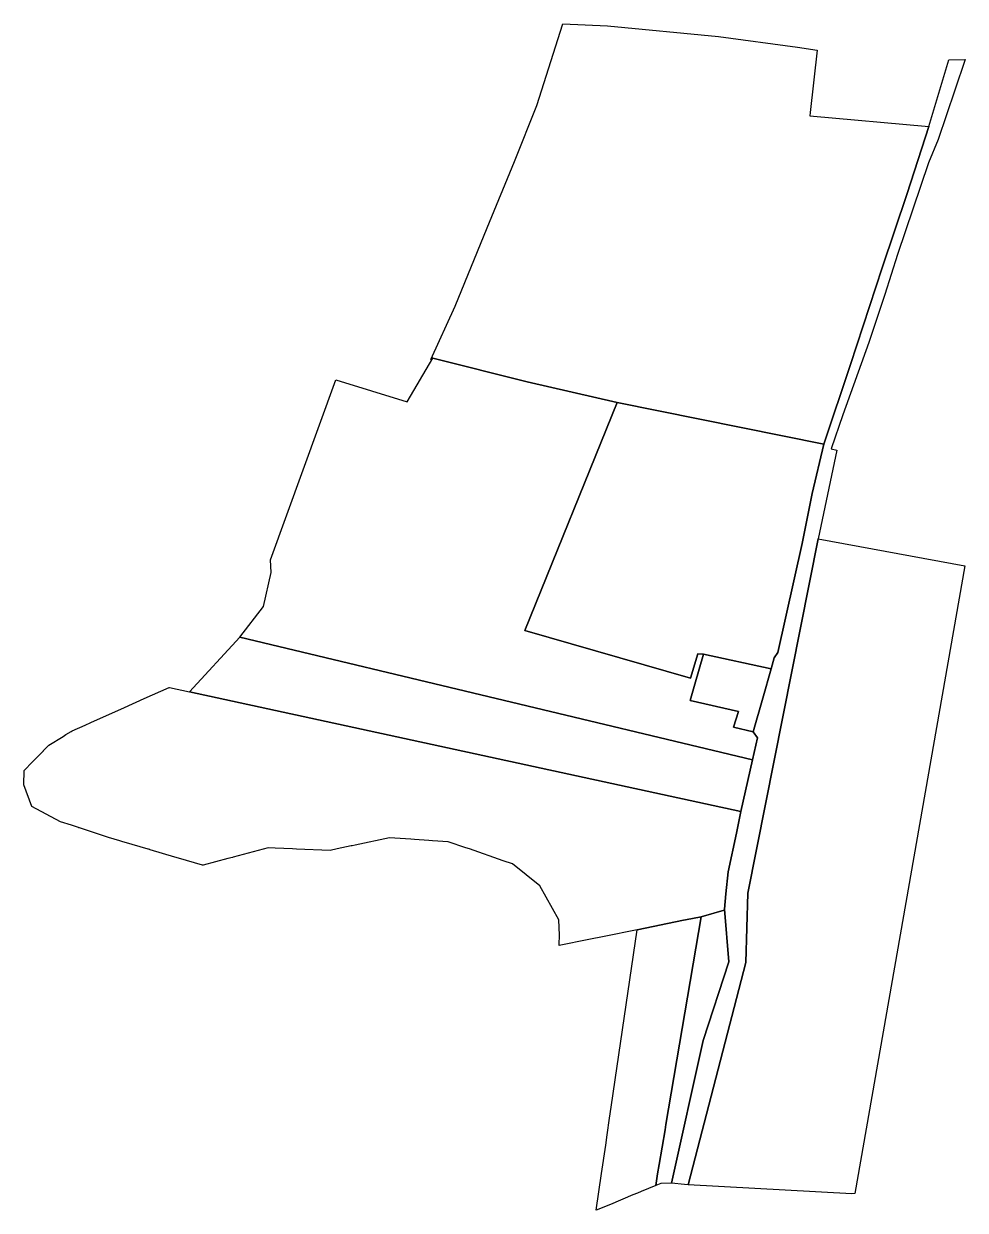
# Model space of a CAD drawing. Header units: metres. Extents: x 34.78551 to 34.79087, y 32.04736 to 32.05412.
import ezdxf

# ---------------------------------------------------------------- set-up
doc = ezdxf.new("R2010")
doc.units = ezdxf.units.M
doc.layers.add('PARCELS', color=1, linetype='Continuous')

msp = doc.modelspace()

# ---------------------------------------------------------------- linework, layer by layer
at = {"layer": 'PARCELS'}
for points in [[(34.7903968, 32.0527249), (34.790218, 32.0521748), (34.790065, 32.0517221), (34.7888882, 32.0519591), (34.7883758, 32.0520763), (34.7878398, 32.0522108), (34.7878274, 32.052204), (34.7879663, 32.0525082), (34.7881484, 32.0529527), (34.7883048, 32.0533316), (34.7884325, 32.0536499), (34.7885801, 32.0541152), (34.7888338, 32.054103), (34.7894653, 32.0540425), (34.7899164, 32.0539814), (34.7900269, 32.053964), (34.7899882, 32.0536093), (34.7899863, 32.0535913), (34.7906628, 32.0535305), (34.7905407, 32.0531495), (34.7903968, 32.0527249)], [(34.7896218, 32.0487709), (34.7892923, 32.0475058), (34.7892716, 32.0475069), (34.7891979, 32.047514), (34.7893793, 32.0483278), (34.7895251, 32.0487757), (34.7895002, 32.0490738), (34.7895078, 32.0491625), (34.78952, 32.0492871), (34.789569, 32.0495082), (34.7895937, 32.0496298), (34.7896598, 32.0499244), (34.7896877, 32.05005), (34.7896634, 32.0500839), (34.789718, 32.0502751), (34.7897666, 32.0504427), (34.789782, 32.0505049), (34.7898028, 32.0505362), (34.7899428, 32.0511571), (34.7899989, 32.0514411), (34.790065, 32.0517221), (34.790218, 32.0521748), (34.7903968, 32.0527249), (34.7905407, 32.0531495), (34.7906628, 32.0535305), (34.7907778, 32.0539089), (34.7908707, 32.0539111), (34.7908122, 32.0537371), (34.7907169, 32.053456), (34.7906623, 32.053324), (34.790485, 32.0528007), (34.7904137, 32.0525741), (34.790322, 32.0523001), (34.7901739, 32.0518888), (34.7901079, 32.0516957), (34.7901399, 32.0516878), (34.7900325, 32.0511838), (34.7896337, 32.0491652), (34.7896218, 32.0487709)], [(34.7883758, 32.0520763), (34.7888882, 32.0519591), (34.7883635, 32.0506616), (34.7893061, 32.0503894), (34.7893478, 32.0505287), (34.7893796, 32.0505255), (34.7893303, 32.0503561), (34.7893043, 32.0502629), (34.7895793, 32.0501991), (34.7895521, 32.0501098), (34.7896634, 32.0500839), (34.7896877, 32.05005), (34.7896598, 32.0499244), (34.7867415, 32.0506224), (34.7868753, 32.0507974), (34.7869187, 32.0509921), (34.7869159, 32.0510627), (34.7872867, 32.0520883), (34.7876933, 32.0519626), (34.7878398, 32.0522108), (34.7883758, 32.0520763)], [(34.7898028, 32.0505362), (34.789782, 32.0505049), (34.7897666, 32.0504427), (34.7893796, 32.0505255), (34.7893478, 32.0505287), (34.7893061, 32.0503894), (34.7883635, 32.0506616), (34.7888882, 32.0519591), (34.790065, 32.0517221), (34.7899989, 32.0514411), (34.7899428, 32.0511571), (34.7898028, 32.0505362)], [(34.7902418, 32.0474552), (34.790225, 32.0474545), (34.7892923, 32.0475058), (34.7896218, 32.0487709), (34.7896337, 32.0491652), (34.7900325, 32.0511838), (34.7908674, 32.0510291), (34.7902418, 32.0474552)], [(34.7896598, 32.0499244), (34.7895937, 32.0496298), (34.7864552, 32.0503111), (34.7867415, 32.0506224), (34.7896598, 32.0499244)], [(34.789718, 32.0502751), (34.7896634, 32.0500839), (34.7895521, 32.0501098), (34.7895793, 32.0501991), (34.7893043, 32.0502629), (34.7893303, 32.0503561), (34.7893796, 32.0505255), (34.7897666, 32.0504427), (34.789718, 32.0502751)], [(34.789569, 32.0495082), (34.78952, 32.0492871), (34.7895078, 32.0491625), (34.7895002, 32.0490738), (34.7894982, 32.0490692), (34.7893663, 32.0490317), (34.7892774, 32.0490136), (34.7892666, 32.0490114), (34.7890035, 32.0489578), (34.7888148, 32.0489193), (34.7887276, 32.0489015), (34.7885587, 32.0488671), (34.7885588, 32.0488732), (34.7885598, 32.048927), (34.7885571, 32.0490139), (34.7884482, 32.0492079), (34.7882929, 32.0493321), (34.7882393, 32.0493507), (34.7880476, 32.0494172), (34.7880277, 32.049424), (34.7879275, 32.0494587), (34.7878377, 32.0494645), (34.7878162, 32.0494659), (34.7877358, 32.0494712), (34.7877144, 32.0494725), (34.7875927, 32.0494804), (34.7873979, 32.0494392), (34.7873801, 32.0494355), (34.7873745, 32.0494343), (34.7872944, 32.0494173), (34.7872545, 32.0494089), (34.7870629, 32.0494167), (34.7870413, 32.0494176), (34.7869416, 32.0494217), (34.7869027, 32.0494233), (34.7867034, 32.0493703), (34.7866983, 32.0493689), (34.7866731, 32.0493622), (34.7865325, 32.0493248), (34.7865315, 32.0493246), (34.7865301, 32.0493242), (34.786528, 32.0493248), (34.7863909, 32.0493653), (34.7863709, 32.0493712), (34.7862299, 32.0494129), (34.7862279, 32.0494135), (34.7862264, 32.0494139), (34.7862201, 32.0494158), (34.786219, 32.0494161), (34.7861289, 32.0494428), (34.7860692, 32.0494604), (34.7860576, 32.0494638), (34.7859936, 32.0494827), (34.7859364, 32.0495016), (34.785828, 32.0495372), (34.7858253, 32.0495381), (34.785822, 32.0495392), (34.7857832, 32.0495519), (34.7857204, 32.0495726), (34.7855562, 32.049659), (34.7855107, 32.0497829), (34.7855134, 32.0498643), (34.7855603, 32.0499125), (34.7856227, 32.0499766), (34.7856232, 32.0499772), (34.7856532, 32.0500081), (34.7857352, 32.0500585), (34.785751, 32.0500682), (34.7857802, 32.0500862), (34.7857867, 32.0500891), (34.7858603, 32.0501221), (34.7858924, 32.0501365), (34.7860834, 32.0502222), (34.7861968, 32.050273), (34.7863391, 32.0503368), (34.7863409, 32.0503364), (34.7864552, 32.0503111), (34.7895937, 32.0496298), (34.789569, 32.0495082)], [(34.7891375, 32.0475123), (34.7891083, 32.0475014), (34.7891194, 32.0475678), (34.7891285, 32.0476214), (34.7891616, 32.0478177), (34.7891667, 32.0478482), (34.7893663, 32.0490317), (34.7894982, 32.0490692), (34.7895002, 32.0490738), (34.7895251, 32.0487757), (34.7893793, 32.0483278), (34.7891979, 32.047514), (34.7891375, 32.0475123)], [(34.7888501, 32.0473941), (34.7887692, 32.0473606), (34.7887998, 32.0475695), (34.7888237, 32.0477321), (34.7888323, 32.0477906), (34.788846, 32.047884), (34.7888551, 32.0479466), (34.7888782, 32.048104), (34.7890035, 32.0489578), (34.7892666, 32.0490114), (34.7892774, 32.0490136), (34.7893663, 32.0490317), (34.7891667, 32.0478482), (34.7891616, 32.0478177), (34.7891285, 32.0476214), (34.7891194, 32.0475678), (34.7891083, 32.0475014), (34.7890256, 32.0474671), (34.7890047, 32.0474584), (34.7889785, 32.0474475), (34.7888501, 32.0473941)]]:
    msp.add_lwpolyline(points, close=True, dxfattribs=at)

doc.saveas('drawing.dxf')
